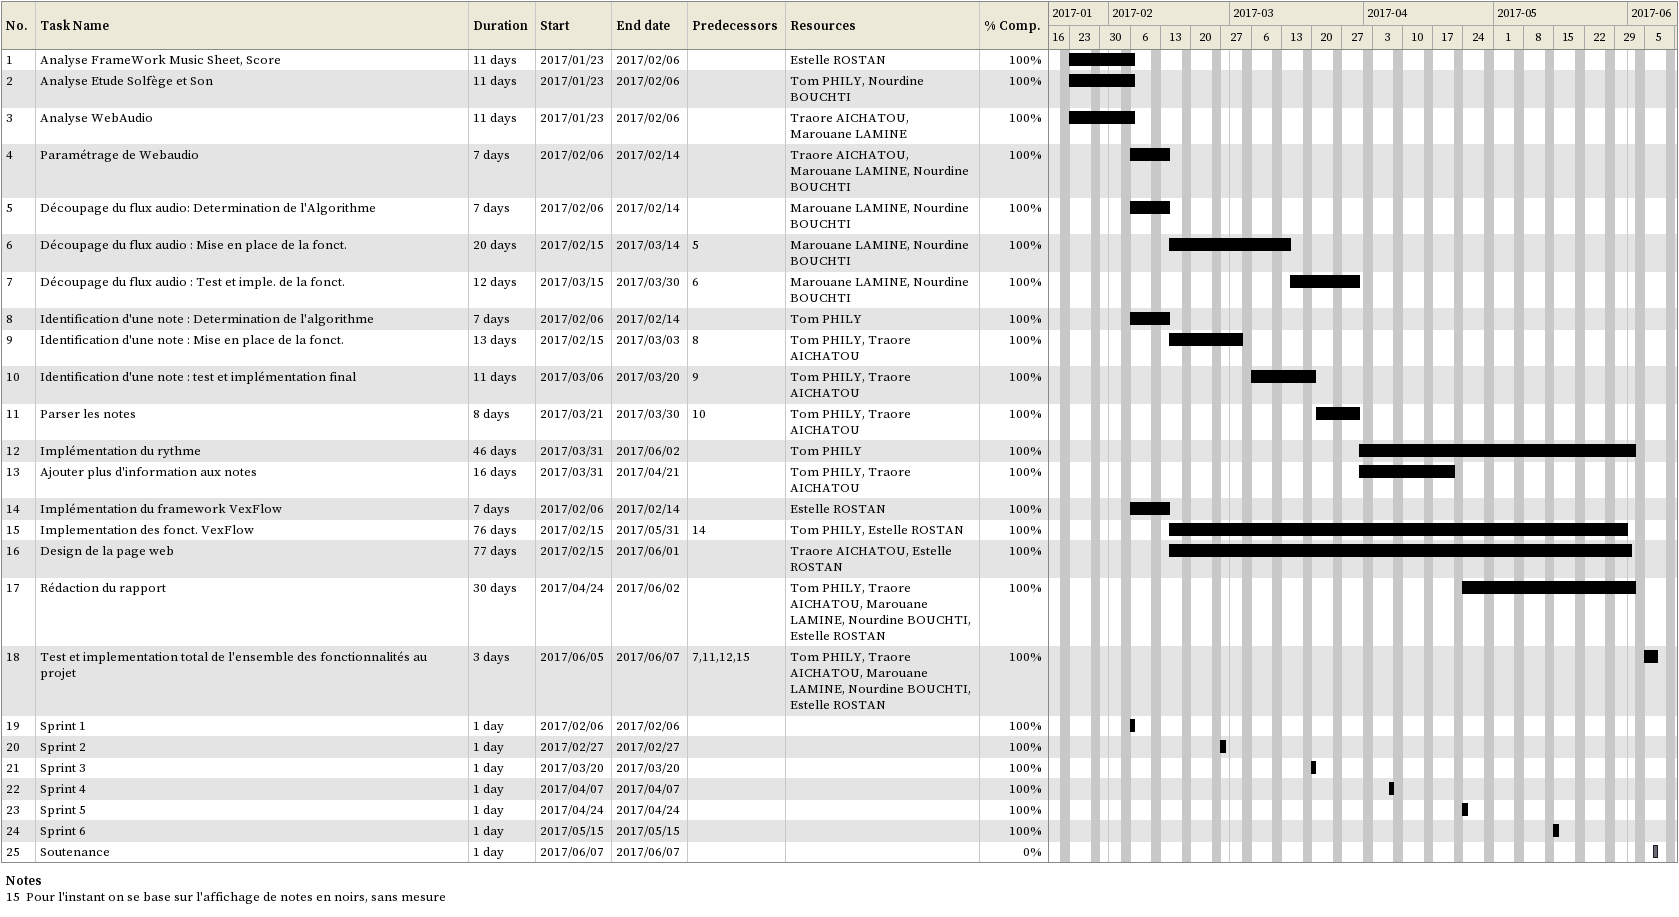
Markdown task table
| ID | Task | Duration | Start | Finish | Predecessors | Resources | % complete |
|---|---|---|---|---|---|---|---|
| 1 | Analyse FrameWork Music Sheet, Score | 11d | 2017-01-23 | 2017-02-06 |  | Estelle ROSTAN | 100 |
| 2 | Analyse Etude Solfège et Son | 11d | 2017-01-23 | 2017-02-06 |  | Tom PHILY, Nourdine BOUCHTI | 100 |
| 3 | Analyse WebAudio | 11d | 2017-01-23 | 2017-02-06 |  | Traore AICHATOU, Marouane LAMINE | 100 |
| 4 | Paramétrage de Webaudio | 7d | 2017-02-06 | 2017-02-14 |  | Traore AICHATOU, Marouane LAMINE, Nourdine BOUCHTI | 100 |
| 5 | Découpage du flux audio: Determination de l'Algorithme | 7d | 2017-02-06 | 2017-02-14 |  | Marouane LAMINE, Nourdine BOUCHTI | 100 |
| 6 | Découpage du flux audio : Mise en place de la fonct. | 20d | 2017-02-15 | 2017-03-14 | 5 | Marouane LAMINE, Nourdine BOUCHTI | 100 |
| 7 | Découpage du flux audio : Test et imple. de la fonct. | 12d | 2017-03-15 | 2017-03-30 | 6 | Marouane LAMINE, Nourdine BOUCHTI | 100 |
| 8 | Identification d'une note : Determination de l'algorithme | 7d | 2017-02-06 | 2017-02-14 |  | Tom PHILY | 100 |
| 9 | Identification d'une note : Mise en place de la fonct. | 13d | 2017-02-15 | 2017-03-03 | 8 | Tom PHILY, Traore AICHATOU | 100 |
| 10 | Identification d'une note : test et implémentation final | 11d | 2017-03-06 | 2017-03-20 | 9 | Tom PHILY, Traore AICHATOU | 100 |
| 11 | Parser les notes | 8d | 2017-03-21 | 2017-03-30 | 10 | Tom PHILY, Traore AICHATOU | 100 |
| 12 | Implémentation du rythme | 46d | 2017-03-31 | 2017-06-02 |  | Tom PHILY | 100 |
| 13 | Ajouter plus d'information aux notes | 16d | 2017-03-31 | 2017-04-21 |  | Tom PHILY, Traore AICHATOU | 100 |
| 14 | Implémentation du framework VexFlow | 7d | 2017-02-06 | 2017-02-14 |  | Estelle ROSTAN | 100 |
| 15 | Implementation des fonct. VexFlow | 76d | 2017-02-15 | 2017-05-31 | 14 | Tom PHILY, Estelle ROSTAN | 100 |
| 16 | Design de la page web | 77d | 2017-02-15 | 2017-06-01 |  | Traore AICHATOU, Estelle ROSTAN | 100 |
| 17 | Rédaction du rapport | 30d | 2017-04-24 | 2017-06-02 |  | Tom PHILY, Traore AICHATOU, Marouane LAMINE, Nourdine BOUCHTI, Estelle ROSTAN | 100 |
| 18 | Test et implementation total de l'ensemble des fonctionnalités au projet | 3d | 2017-06-05 | 2017-06-07 | 7, 11, 12, 15 | Tom PHILY, Traore AICHATOU, Marouane LAMINE, Nourdine BOUCHTI, Estelle ROSTAN | 100 |
| 19 | Sprint 1 | 1d | 2017-02-06 | 2017-02-06 |  |  | 100 |
| 20 | Sprint 2 | 1d | 2017-02-27 | 2017-02-27 |  |  | 100 |
| 21 | Sprint 3 | 1d | 2017-03-20 | 2017-03-20 |  |  | 100 |
| 22 | Sprint 4 | 1d | 2017-04-07 | 2017-04-07 |  |  | 100 |
| 23 | Sprint 5 | 1d | 2017-04-24 | 2017-04-24 |  |  | 100 |
| 24 | Sprint 6 | 1d | 2017-05-15 | 2017-05-15 |  |  | 100 |
| 25 | Soutenance | 1d | 2017-06-07 | 2017-06-07 |  |  | 0 |

Notes
- 15: Pour l'instant on se base sur l'affichage de notes en noirs, sans mesure
